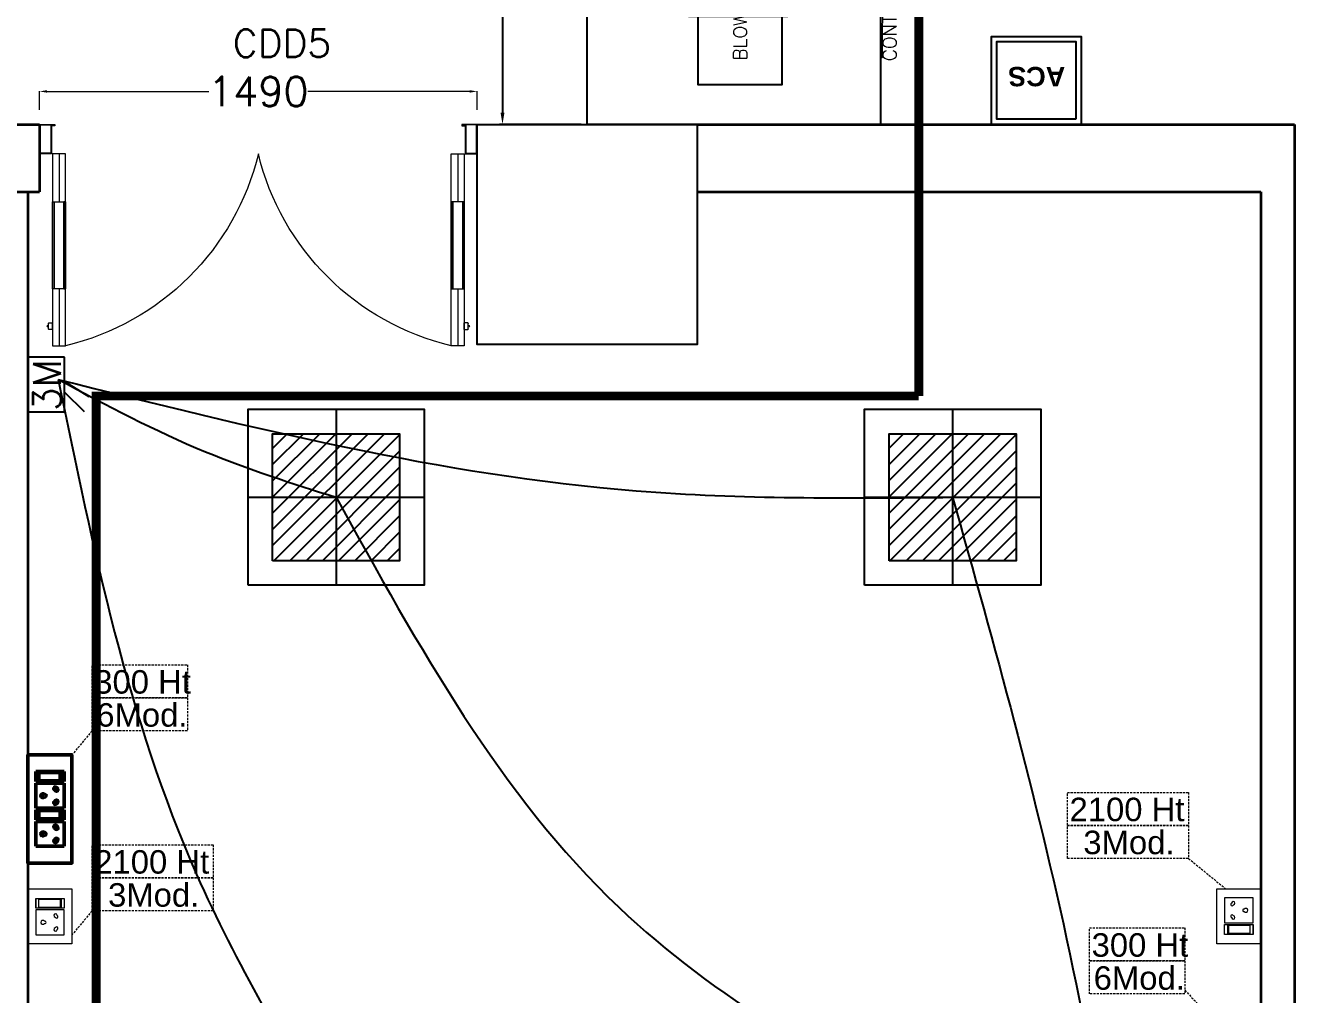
# Model space of a CAD drawing. Extents: x 3550807 to 4078732, y -628171 to -515859.
# Drawn here: x 3718454 to 3722777, y -603927 to -600624 of the extents above; entities that cross this region are included whole.
import ezdxf

# ---------------------------------------------------------------- set-up
doc = ezdxf.new("R2010")
doc.units = 0
doc.header["$LTSCALE"] = 6
doc.header["$MEASUREMENT"] = 0
doc.linetypes.add('1', pattern=[0])
doc.linetypes.add('DASHED2', pattern=[0.375, 0.25, -0.125])
doc.layers.get('0').update_dxf_attribs({"linetype": 'CONTINUOUS'})
doc.layers.get('Defpoints').update_dxf_attribs({"linetype": 'CONTINUOUS'})
for name, color, linetype, lineweight in [('1200 Door', 144, 'CONTINUOUS', 5), ('Double Leaf Door', 4, 'CONTINUOUS', 18), ('ELE. 2N0S OF 6-16 UPS SOCKETS', 191, 'CONTINUOUS', 15), ('MEP_HVAC_VRF_COPPER_PIPE', 6, 'CONTINUOUS', 9), ('WALL', 10, 'CONTINUOUS', 35)]:
    doc.layers.add(name, color=color, linetype=linetype, lineweight=lineweight)
for name, color, linetype in [('AIR SHOWER', 7, 'CONTINUOUS'), ('COL', 5, 'CONTINUOUS'), ('DIM', 7, 'CONTINUOUS'), ('ELE-3M UPS P.SB', 3, 'CONTINUOUS'), ('LV-ACS', 30, 'CONTINUOUS'), ('TEXT', 5, 'CONTINUOUS')]:
    doc.layers.add(name, color=color, linetype=linetype)
doc.layers.add('CFT_LOOPING', color=7, linetype='1', lineweight=0, true_color=0xd6d600)
for name, color, linetype, true_color in [('ELE-42W EMERGENCY DOWN LIGHT', 7, 'CONTINUOUS', 0x608ec6), ('ELE-6A AC SOCKET', 7, 'CONTINUOUS', 0x00ceb6), ('ELE-LIGHTING WIRING', 7, 'CONTINUOUS', 0x63d7b6)]:
    doc.layers.add(name, color=color, linetype=linetype, true_color=true_color)
doc.styles.add('ROMANS', font='romans.shx')
doc.styles.get("Standard").update_dxf_attribs({"font": 'SIMPLEX'})
doc.dimstyles.new('AEPL1', dxfattribs={"dimtxt": 100, "dimasz": 25, "dimexe": 1.25, "dimexo": 50, "dimtad": 0, "dimdec": 0, "dimtxsty": 'ROMANS', "dimcen": 2.5, "dimclrd": 250, "dimclre": 250, "dimadec": 0, "dimazin": 0, "dimtfac": 1, "dimtdec": 0, "dimtmove": 0, "dimatfit": 3, "dimfxl": 0, "dimlwd": 0, "dimlwe": 0, "dimarcsym": 0})
doc.dimstyles.new('BIGDFD', dxfattribs={"dimtxt": 8, "dimasz": 4, "dimexe": 1, "dimexo": 2, "dimtad": 1, "dimlfac": 10, "dimtxsty": 'Standard', "dimcen": 2.5, "dimclrd": 5, "dimclre": 3, "dimclrt": 1, "dimadec": 0, "dimazin": 0, "dimtfac": 1, "dimtmove": 0, "dimatfit": 3, "dimfxl": 0, "dimarcsym": 0})
doc.dimstyles.new('BIGDFD$0', dxfattribs={"dimtxt": 8, "dimasz": 4, "dimexe": 1, "dimexo": 2, "dimtad": 1, "dimlfac": 10, "dimtxsty": 'Standard', "dimcen": 2.5, "dimclrd": 5, "dimclre": 3, "dimclrt": 1, "dimadec": 0, "dimazin": 0, "dimtfac": 1, "dimtmove": 0, "dimatfit": 3, "dimfxl": 0, "dimarcsym": 0})

# ---------------------------------------------------------------- blocks, each defined once
blk = doc.blocks.new('1500x2100x100 DD')
at = {"layer": 'Double Leaf Door'}
for points in [[(49.15273132640868, 263.9485919662984), (54.11371237458661, 263.9485919664148), (54.11371237458661, 560.4368862806587), (49.15273132640868, 560.4368862806587)], [(92.80936454818584, 560.4368862806587), (87.84838350024074, 560.4368862806587), (87.84838350024074, 263.9485919662984), (92.80936454841867, 263.9485919662984)], [(1407.190635451814, 560.4368862806587), (1412.151616499759, 560.4368862806587), (1412.151616499759, 263.9485919662984), (1407.190635451581, 263.9485919662984)], [(1450.847268673591, 263.9485919662984), (1445.886287625413, 263.9485919664148), (1445.886287625413, 560.4368862806587), (1450.847268673591, 560.4368862806587)]]:
    blk.add_hatch(color=6, dxfattribs=at).paths.add_polyline_path(points)
at = {"layer": 'Double Leaf Door', "color": 8}
for p, q in [((49.15273132640868, 100), (49.15273132640868, 754.2368404105073)), ((49.15273132640868, 754.2368404105073), (92.80936454841867, 754.2368404105073)), ((70.98104793787934, 560.4368862807751), (70.98104793787934, 754.2368404105073)), ((92.80936454841867, 754.2368404105073), (92.80936454841867, 100)), ((1450.847268673591, 754.2368404105073), (1407.190635451581, 754.2368404105073)), ((1407.190635451581, 754.2368404105073), (1407.190635451581, 100)), ((1429.018952062121, 560.4368862807751), (1429.018952062121, 754.2368404105073)), ((1450.847268673591, 100), (1450.847268673591, 754.2368404105073)), ((34.76186600141227, 696.7073032227345), (34.76186600141227, 678.7699381742859)), ((49.15273132640868, 698.6916956419591), (36.74625842063688, 698.6916956419591)), ((49.15273132640868, 698.6916956419591), (49.15273132640868, 676.7855457545957)), ((1450.847268673591, 698.6916956419591), (1463.253741579363, 698.6916956419591)), ((1450.847268673591, 698.6916956419591), (1450.847268673591, 676.7855457545957)), ((1465.238133998588, 696.7073032227345), (1465.238133998588, 678.7699381742859)), ((36.74625842063688, 676.7855457545957), (49.15273132640868, 676.7855457545957)), ((1463.253741579363, 676.7855457545957), (1450.847268673591, 676.7855457545957)), ((70.98104793787934, 100), (70.98104793787934, 263.9485919664148)), ((1429.018952062121, 100), (1429.018952062121, 263.9485919664148)), ((5, 100), (5, 0)), ((45.18394648842514, 100), (5, 100)), ((6.984392418991774, 98.01560758100823), (6.984392418991774, 1.98439241910819)), ((43.1995540689677, 98.01560758100823), (6.984392418991774, 98.01560758100823)), ((43.1995540689677, 2.976588628720492), (43.1995540689677, 98.01560758100823)), ((45.18394648842514, 4.960981047945097), (45.18394648842514, 100)), ((92.80936454841867, 100), (49.15273132640868, 100)), ((1407.190635451581, 100), (1450.847268673591, 100)), ((1454.816053511575, 4.960981047945097), (1454.816053511575, 100)), ((1454.816053511575, 100), (1495, 100)), ((1456.800445931032, 2.976588628720492), (1456.800445931032, 98.01560758100823)), ((1456.800445931032, 98.01560758100823), (1493.015607581008, 98.01560758100823)), ((1493.015607581008, 98.01560758100823), (1493.015607581008, 1.98439241910819)), ((1495, 100), (1495, 0)), ((5, 0), (45.18394648842514, 0)), ((6.984392418991774, 1.98439241910819), (45.18394648842514, 1.98439241910819)), ((55.10590858431533, 2.976588628720492), (43.1995540689677, 2.976588628720492)), ((57.0903010033071, 4.960981047945097), (45.18394648842514, 4.960981047945097)), ((45.18394648842514, 1.98439241910819), (55.10590858431533, 1.98439241910819)), ((45.18394648842514, 0), (57.0903010033071, 0)), ((55.10590858431533, 1.98439241910819), (55.10590858431533, 2.976588628720492)), ((57.0903010033071, 0), (57.0903010033071, 4.960981047945097)), ((1442.909698996693, 0), (1442.909698996693, 4.960981047945097)), ((1442.909698996693, 4.960981047945097), (1454.816053511575, 4.960981047945097)), ((1454.816053511575, 0), (1442.909698996693, 0)), ((1444.894091415685, 1.98439241910819), (1444.894091415685, 2.976588628720492)), ((1444.894091415685, 2.976588628720492), (1456.800445931032, 2.976588628720492)), ((1454.816053511575, 1.98439241910819), (1444.894091415685, 1.98439241910819)), ((1493.015607581008, 1.98439241910819), (1454.816053511575, 1.98439241910819)), ((1495, 0), (1454.816053511575, 0))]:
    blk.add_line(p, q, dxfattribs=at)
at = {"layer": 'Double Leaf Door', "color": 6}
for p, q in [((92.80936454841867, 560.4368862807751), (49.15273132640868, 560.4368862807751)), ((49.15273132640868, 560.4368862807751), (49.15273132640868, 263.9485919664148)), ((54.11371237458661, 263.9485919664148), (54.11371237458661, 560.4368862807751)), ((87.84838350024074, 263.9485919664148), (87.84838350024074, 560.4368862807751)), ((92.80936454841867, 263.9485919664148), (92.80936454841867, 560.4368862807751)), ((1407.190635451581, 263.9485919664148), (1407.190635451581, 560.4368862807751)), ((1407.190635451581, 560.4368862807751), (1450.847268673591, 560.4368862807751)), ((1412.151616499759, 263.9485919664148), (1412.151616499759, 560.4368862807751)), ((1445.886287625413, 263.9485919664148), (1445.886287625413, 560.4368862807751)), ((1450.847268673591, 560.4368862807751), (1450.847268673591, 263.9485919664148)), ((49.15273132640868, 263.9485919664148), (92.80936454841867, 263.9485919664148)), ((1450.847268673591, 263.9485919664148), (1407.190635451581, 263.9485919664148))]:
    blk.add_line(p, q, dxfattribs=at)
at = {"layer": 'Double Leaf Door', "color": 6, "ltscale": 100}
for p, q in [((87.8483835007064, 560.4368862807751), (87.8483835007064, 263.9485919664148)), ((1412.151616499294, 560.4368862807751), (1412.151616499294, 263.9485919664148))]:
    blk.add_line(p, q, dxfattribs=at)
at = {"layer": 'Double Leaf Door', "color": 6}
for points in [[(49.15273132640868, 560.4368862807751), (49.15273132640868, 263.9485919662984), (54.11371237458661, 263.9485919664148), (54.11371237458661, 560.4368862806587), (49.15273132640868, 560.4368862806587)], [(92.80936454841867, 560.4368862807751), (92.80936454841867, 263.9485919662984), (87.84838350024074, 263.9485919664148), (87.84838350024074, 560.4368862806587), (92.80936454841867, 560.4368862806587)], [(1407.190635451581, 560.4368862807751), (1407.190635451581, 263.9485919662984), (1412.151616499759, 263.9485919664148), (1412.151616499759, 560.4368862806587), (1407.190635451581, 560.4368862806587)], [(1450.847268673591, 560.4368862807751), (1450.847268673591, 263.9485919662984), (1445.886287625413, 263.9485919664148), (1445.886287625413, 560.4368862806587), (1450.847268673591, 560.4368862806587)]]:
    blk.add_lwpolyline(points, dxfattribs=at)
at = {"layer": 'Double Leaf Door', "ltscale": 5000}
for points in [[(49.15273132640868, 560.4368862807751), (49.15273132640868, 263.9485919662984), (54.11371237458661, 263.9485919662984), (54.11371237458661, 560.4368862806587), (49.15273132640868, 560.4368862807751)], [(1450.847268673591, 560.4368862807751), (1450.847268673591, 263.9485919662984), (1445.886287625413, 263.9485919662984), (1445.886287625413, 560.4368862806587), (1450.847268673591, 560.4368862807751)]]:
    blk.add_lwpolyline(points, dxfattribs=at)
at = {"layer": 'Double Leaf Door', "color": 8}
for centre, radius, start, end in [((-111.2643443810902, -107.9555384853458), 886.014546677037, 13.57446664189405, 76.68363335064359), ((1611.264344383436, -107.9555384900955), 886.0145466796615, 103.3163666631401, 166.4255333588666), ((36.74625842063688, 696.7073032227345), 1.984392419175043, 90, 180), ((1463.253741579363, 696.7073032227345), 1.984392419175043, 0, 90), ((34.76186600141227, 687.738620698452), 3.721395053961498, 90, 270), ((36.74625842063688, 678.7699381742859), 1.984392419175043, 180, 270), ((1463.253741579363, 678.7699381742859), 1.984392419175043, 270, 0), ((1465.238133998588, 687.738620698452), 3.721395053961498, 270, 90)]:
    blk.add_arc(centre, radius, start, end, dxfattribs=at)
blk = doc.blocks.new('*D24')
at = {"layer": 'AIR SHOWER', "color": 3, "lineweight": -2, "transparency": 16777216}
for p, q in [((72.76493526362174, 197.7350647363946), (72.76493526362174, 215.6480081758327)), ((162.7649352636508, 197.7350647363946), (162.7649352636508, 215.6480081758327))]:
    blk.add_line(p, q, dxfattribs=at)
at = {"layer": 'AIR SHOWER', "color": 5, "lineweight": -2, "transparency": 16777216}
blk.add_line((76.76493526362175, 214.6480081758327), (158.7649352636508, 214.6480081758327), dxfattribs=at)
at = {"layer": 'AIR SHOWER', "color": 5, "linetype": 'ByBlock', "transparency": 16777216}
for points in [[(76.76493526362175, 215.3146748424994), (76.76493526362175, 213.9813415091661), (72.76493526362175, 214.6480081758327)], [(158.7649352636508, 213.9813415091661), (158.7649352636508, 215.3146748424994), (162.7649352636508, 214.6480081758327)]]:
    blk.add_solid(points, dxfattribs=at)
at = {"layer": 'Defpoints', "color": 0, "linetype": 'ByBlock', "transparency": 16777216}
for p in [(162.7649352636508, 214.6480081758327), (72.76493526362174, 195.7350647363946), (162.7649352636508, 195.7350647363946)]:
    blk.add_point(p, dxfattribs=at)
at = {"layer": 'AIR SHOWER', "color": 1, "linetype": 'ByBlock', "transparency": 16777216, "insert": (130.4357424229238, 219.2730081758327), "char_height": 8, "attachment_point": 5}
blk.add_mtext('W1:900', dxfattribs=at)
blk = doc.blocks.new('*D25')
at = {"layer": 'AIR SHOWER', "color": 3, "lineweight": -2, "transparency": 16777216}
for p, q in [((1.455191522836685e-11, 202.2350647363783), (1.455191522836685e-11, 230.0710486715634)), ((169.9999999999709, 202.2350647363819), (169.9999999999709, 230.0710486715634))]:
    blk.add_line(p, q, dxfattribs=at)
at = {"layer": 'AIR SHOWER', "color": 5, "lineweight": -2, "transparency": 16777216}
blk.add_line((165.9999999999709, 229.0710486715634), (4.000000000014552, 229.0710486715634), dxfattribs=at)
at = {"layer": 'AIR SHOWER', "color": 5, "linetype": 'ByBlock', "transparency": 16777216}
for points in [[(4.000000000014552, 229.7377153382301), (4.000000000014552, 228.4043820048968), (1.455191522836685e-11, 229.0710486715634)], [(165.9999999999709, 228.4043820048967), (165.9999999999709, 229.7377153382301), (169.9999999999709, 229.0710486715634)]]:
    blk.add_solid(points, dxfattribs=at)
at = {"layer": 'Defpoints', "color": 0, "linetype": 'ByBlock', "transparency": 16777216}
for p in [(1.45554466179095e-11, 229.0710486715634), (1.455191522836685e-11, 200.2350647363783), (169.9999999999709, 200.2350647363819)]:
    blk.add_point(p, dxfattribs=at)
at = {"layer": 'AIR SHOWER', "color": 1, "linetype": 'ByBlock', "transparency": 16777216, "insert": (115.3407856541307, 233.6960486715634), "char_height": 8, "attachment_point": 5}
blk.add_mtext('W:1700', dxfattribs=at)
blk = doc.blocks.new('nolllw new')
for p, q in [((-138.5819651838646, 13.92601181431018), (-138.0732114743821, 15.27816452761181)), ((-124.1844939962543, 15.92601181430928), (-137.1372689192465, 15.92601181430928)), ((-123.3003990559593, 15.39331913989372), (-107.0274616794993, -15.39331913989417)), ((-112.5819651838646, 13.92601181431064), (-2.581965183864667, 13.92601181431064)), ((8.136468688230023, 15.39331913989372), (-8.136468688230023, -15.39331913989417)), ((9.020563628524997, 15.92601181430928), (21.97333855151715, 15.92601181430928)), ((23.41803481613533, 13.92601181431018), (22.66552556998613, 15.92601181431018)), ((23.41803481613533, 13.92601181431018), (22.90928110665277, 15.27816452761181)), ((-100.2821270517042, -15.92601181431109), (-106.1433667392045, -15.92601181430973)), ((-14.88180331602507, -15.92601181431109), (-9.020563628524767, -15.92601181430973))]:
    blk.add_line(p, q)
at = {"color": 19}
for p, q in [((-124.1844939962543, 15.92601181430928), (-57.58196518386466, 15.92601181430928)), ((9.020563628524997, 15.92601181430928), (-57.58196518386466, 15.92601181430928)), ((-100.1161584754004, -34.07398818569027), (-15.04777189232891, -34.07398818569027))]:
    blk.add_line(p, q, dxfattribs=at)
at = {"color": 1}
for p, q in [((-74.58196518386467, 14.63249258181668), (-74.58196518386467, 10.65868422072663)), ((-40.58196518386465, 14.63249258181668), (-40.58196518386465, 10.65868422072663)), ((-100.0161584754003, -26.75894546359041), (-100.0161584754003, -34.07398818569027)), ((-15.14777189232904, -26.75894546359041), (-15.14777189232904, -34.07398818569027))]:
    blk.add_line(p, q, dxfattribs=at)
at = {"color": 3}
for p, q in [((-112.8891337326654, -4.51766124705955), (-112.8891337326654, -13.07398818569118)), ((-109.5711734233296, -16.07398818569118), (-109.8891337326658, -16.07398818569118)), ((-108.6627593743524, -16.65591652243165), (-100.7804965171508, -33.78302401732026)), ((-100.326289492662, -34.07398818569027), (-100.1161584754004, -34.07398818569027)), ((-14.83764087506733, -34.07398818569027), (-15.04777189232891, -34.07398818569027)), ((-6.501170993376945, -16.65591652243165), (-14.38343385057851, -33.78302401732026)), ((-5.592756944399752, -16.07398818569118), (-5.274796635063466, -16.07398818569118)), ((-2.274796635063921, -4.51766124705955), (-2.274796635063921, -13.07398818569118))]:
    blk.add_line(p, q, dxfattribs=at)
for centre, radius, start, end in [((-137.1372689192465, 14.92601181430973), 1, 90, 159.3809586691181), ((-124.1844939962543, 14.92601181430927), 1, 27.85965069524013, 90), ((9.020563628524997, 14.92601181430927), 1, 90, 152.1403493047598), ((21.97333855151715, 14.92601181430973), 1, 20.61904133088193, 90), ((-106.1433667392043, -14.92601181430973), 1, 207.8596506952401, 269.999999999987), ((-100.282127051704, -14.92601181431064), 1, 269.999999999987, 343.3261104087708), ((-60.77550338325432, -26.75894546359041), 40.24065509214596, 161.5212409373726, 163.3261104087458), ((-54.38842698447501, -26.75894546359041), 40.24065509214596, 16.67388959125414, 18.47875906262737), ((-14.8818033160253, -14.92601181431064), 1, 196.6738895912292, 270.000000000026), ((-9.020563628524997, -14.92601181430973), 1, 270, 332.1403493047599)]:
    blk.add_arc(centre, radius, start, end)
at = {"color": 1}
for centre, radius, start, end in [((-60.77550338325432, -26.75894546359041), 39.24065509214596, 111.5891103217297, 180), ((-75.58196518386465, 10.65868422072617), 1, 291.5891103217297, 2.60551e-11), ((-74.1956496160683, 14.54704327832905), 0.3956530062926751, 106.698394162139, 167.5275403656251), ((-40.96828075166103, 14.54704327832905), 0.3956530062926751, 12.47245963437489, 73.30160583784848), ((-39.58196518386467, 10.65868422072617), 1, 179.9999999999739, 248.4108896782705), ((-54.38842698447501, -26.75894546359041), 39.24065509214596, 0, 68.41088967827032)]:
    blk.add_arc(centre, radius, start, end, dxfattribs=at)
at = {"color": 3}
for centre, radius, start, end in [((-109.8891337326654, -13.07398818569118), 3, 180, 269.999999999987), ((-109.5711734233296, -17.07398818569117), 1, 24.71290326275917, 90), ((-100.326289492662, -33.57398818569027), 0.5, 204.7129032627592, 270), ((-14.83764087506733, -33.57398818569027), 0.5, 270, 335.2870967372353), ((-5.592756944399752, -17.07398818569117), 1, 90, 155.2870967372354), ((-5.274796635063921, -13.07398818569118), 3, 270, 0)]:
    blk.add_arc(centre, radius, start, end, dxfattribs=at)
blk = doc.blocks.new('*D26')
at = {"layer": 'AIR SHOWER', "color": 3, "lineweight": -2, "transparency": 16777216}
for p, q in [((171.9999999999563, 200.2350647363783), (208.0182791025218, 200.2350647363783)), ((171.9999999999854, 100.2350647363637), (208.0182791025218, 100.2350647363637))]:
    blk.add_line(p, q, dxfattribs=at)
at = {"layer": 'AIR SHOWER', "color": 5, "lineweight": -2, "transparency": 16777216}
blk.add_line((207.0182791025218, 104.2350647363637), (207.0182791025218, 196.2350647363783), dxfattribs=at)
at = {"layer": 'AIR SHOWER', "color": 5, "linetype": 'ByBlock', "transparency": 16777216}
for points in [[(207.6849457691884, 196.2350647363783), (206.3516124358551, 196.2350647363783), (207.0182791025218, 200.2350647363783)], [(206.3516124358551, 104.2350647363637), (207.6849457691884, 104.2350647363637), (207.0182791025218, 100.2350647363637)]]:
    blk.add_solid(points, dxfattribs=at)
at = {"layer": 'Defpoints', "color": 0, "linetype": 'ByBlock', "transparency": 16777216}
for p in [(169.9999999999563, 200.2350647363783), (207.0182791025218, 200.2350647363783), (169.9999999999854, 100.2350647363637)]:
    blk.add_point(p, dxfattribs=at)
at = {"layer": 'AIR SHOWER', "color": 1, "linetype": 'ByBlock', "transparency": 16777216, "insert": (202.3932791025218, 155.2726142264492), "char_height": 8, "attachment_point": 5, "rotation": 90}
blk.add_mtext('D:1000', dxfattribs=at)
blk = doc.blocks.new('*D27')
at = {"layer": 'AIR SHOWER', "color": 3, "lineweight": -2, "transparency": 16777216}
for p, q in [((165.9999999999854, 195.7350647363926), (188.8331010178822, 195.7350647363926)), ((165.9999999999854, 104.7350647361345), (188.8331010178822, 104.7350647361345))]:
    blk.add_line(p, q, dxfattribs=at)
at = {"layer": 'AIR SHOWER', "color": 5, "lineweight": -2, "transparency": 16777216}
blk.add_line((187.8331010178822, 191.7350647363926), (187.8331010178822, 108.7350647361345), dxfattribs=at)
at = {"layer": 'AIR SHOWER', "color": 5, "linetype": 'ByBlock', "transparency": 16777216}
for points in [[(188.4997676845489, 191.7350647363926), (187.1664343512155, 191.7350647363926), (187.8331010178822, 195.7350647363926)], [(187.1664343512155, 108.7350647361345), (188.4997676845489, 108.7350647361345), (187.8331010178822, 104.7350647361345)]]:
    blk.add_solid(points, dxfattribs=at)
at = {"layer": 'Defpoints', "color": 0, "linetype": 'ByBlock', "transparency": 16777216}
for p in [(163.9999999999854, 195.7350647363926), (163.9999999999854, 104.7350647361345), (187.8331010178822, 104.7350647361345)]:
    blk.add_point(p, dxfattribs=at)
at = {"layer": 'AIR SHOWER', "color": 1, "linetype": 'ByBlock', "transparency": 16777216, "insert": (183.2081010178822, 150.2350647362636), "char_height": 8, "attachment_point": 5, "rotation": 90}
blk.add_mtext('D1:910', dxfattribs=at)
blk = doc.blocks.new('54W EME')
at = {"layer": 'ELE-42W EMERGENCY DOWN LIGHT'}
h = blk.add_hatch(dxfattribs=at)
h.set_pattern_fill('ANSI31', color=8, scale=312.5000000033303, style=0)
h.set_pattern_definition([(45, (-3.352761268615723e-08, 3.387685865163803e-08), (-27.62135864039388, 27.62135864039388), [])])
h.paths.add_polyline_path([(-216.3701284029521, -216.370128335664), (-216.3701284029521, 216.3701284034178), (216.3701283358969, 216.3701284034178), (216.3701283358969, -216.370128335664)])
for p, q in [((-3.352761268615723e-08, 300.0000000370201), (-3.352761268615723e-08, -299.9999999692664)), ((-300.0000000367872, 3.387685865163803e-08), (299.999999969732, 3.387685865163803e-08))]:
    blk.add_line(p, q, dxfattribs=at)
for points in [[(-300.0000000367872, -299.9999999692664), (-300.0000000367872, 300.0000000370201), (299.999999969732, 300.0000000370201), (299.999999969732, -299.9999999692664)], [(-216.3701284029521, -216.370128335664), (-216.3701284029521, 216.3701284034178), (216.3701283358969, 216.3701284034178), (216.3701283358969, -216.370128335664)]]:
    blk.add_lwpolyline(points, close=True, dxfattribs=at)
blk = doc.blocks.new('3M UPS SB')
at = {"layer": 'ELE-3M UPS P.SB', "color": 3}
for p, q in [((-133.7655910551548, 160), (-69.26612788438797, 265.2194964364171)), ((-88.23655763268471, 160), (-3.38374388217926, 244.8528137430549)), ((-240, 160), (-240, 0)), ((0, 160), (-240, 160)), ((0, 160), (0, 0))]:
    blk.add_line(p, q, dxfattribs=at)
blk.add_text('3M', height=120, rotation=180, dxfattribs=at).set_placement((-6.021764248609543, 142.9791077449918))
blk = doc.blocks.new('6MODULE-UPS')
at = {"layer": 'ELE. 2N0S OF 6-16 UPS SOCKETS', "color": 223, "lineweight": 50}
for p, q in [((-5.704992610775079, 91.87557897313167), (-5.704992610775079, 19.69455388761514)), ((-5.704992610775079, 91.87557897313167), (-5.704992610775079, 19.69455388761514)), ((19.44194516093698, 91.87557897313167), (-5.704992610775079, 91.87557897313167)), ((-5.704992610775079, 91.87557897313167), (19.44194516093698, 91.87557897313167)), ((-3.609414463126527, 84.01716091947607), (-3.609414463126527, 27.55297194127075)), ((17.34636701335901, 84.01716091947607), (-3.609414463126527, 84.01716091947607)), ((17.34636701335901, 27.55297194127075), (17.34636701335901, 84.01716091947607)), ((19.44194516093698, 19.69455388761514), (19.44194516093698, 91.87557897313167)), ((23.63310145623409, 91.87557897313167), (86.86719344731458, 91.87557897313167)), ((23.63310145623409, 19.69455388761514), (23.63310145623409, 91.87557897313167)), ((86.86719344731458, 91.87557897313167), (86.86719344731458, 19.69455388761514)), ((91.05834974261168, 91.87557897313167), (91.05834974261168, 19.69455388761514)), ((91.05834974261168, 91.87557897313167), (91.05834974261168, 19.69455388761514)), ((116.2052875143237, 91.87557897313167), (91.05834974261168, 91.87557897313167)), ((91.05834974261168, 91.87557897313167), (116.2052875143237, 91.87557897313167)), ((93.15392789026023, 84.01716091947607), (93.15392789026023, 27.55297194127075)), ((114.1097093667458, 84.01716091947607), (93.15392789026023, 84.01716091947607)), ((114.1097093667458, 27.55297194127075), (114.1097093667458, 84.01716091947607)), ((116.2052875143237, 19.69455388761514), (116.2052875143237, 91.87557897313167)), ((120.3964438096208, 19.69455388761514), (120.3964438096208, 91.87557897313167)), ((120.3964438096208, 91.87557897313167), (183.6305358008073, 91.87557897313167)), ((183.6305358008073, 91.87557897313167), (183.6305358008073, 19.69455388761514)), ((-5.704992610775079, 19.69455388761514), (19.44194516093698, 19.69455388761514)), ((-3.609414463126527, 30.06766571844901), (17.34636701335901, 30.06766571844901)), ((-3.609414463126527, 27.55297194127075), (17.34636701335901, 27.55297194127075)), ((86.86719344731458, 19.69455388761514), (23.63310145623409, 19.69455388761514)), ((91.05834974261168, 19.69455388761514), (116.2052875143237, 19.69455388761514)), ((93.15392789026023, 30.06766571844901), (114.1097093667458, 30.06766571844901)), ((93.15392789026023, 27.55297194127075), (114.1097093667458, 27.55297194127075)), ((183.6305358008073, 19.69455388761514), (120.3964438096208, 19.69455388761514))]:
    blk.add_line(p, q, dxfattribs=at)
blk.add_lwpolyline([(-48.07445681007374, 0), (225.9999999999999, 0), (225.9999999999999, 111.570132860738), (-48.07445681007374, 111.570132860738)], close=True, dxfattribs=at)
for centre, radius, start, end in [((55.25014745180962, 73.60342887925914), 4.921557205418713, 307.1583653110259, 232.8416346889742), ((55.25014745180962, 68.68084959206003), 3.136489052635769, 161.4031195229886, 18.59688047701136), ((152.0134898051964, 73.60342887925914), 4.921557205418713, 307.1583653110257, 232.8416346889744), ((152.0134898051964, 68.68084959206003), 3.136489052635769, 161.4031195229886, 18.59688047701126), ((37.23000595312307, 41.69521460455314), 4.241204630450178, 5.268912887042561, 272.5100337051888), ((40.57308879435281, 38.77777576422159), 3.422047373335929, 202.6838099297566, 75.09513666306366), ((69.92720610912527, 38.77777576422159), 3.422047373335929, 104.9048633369364, 337.3161900702435), ((73.27028895053148, 41.69521460455314), 4.241204630450178, 267.4899662948114, 174.7310871129575), ((133.9933483065098, 41.69521460455314), 4.241204630450178, 5.268912887042561, 272.5100337051888), ((137.3364311477396, 38.77777576422159), 3.422047373335929, 202.6838099297566, 75.09513666306366), ((166.6905484626885, 38.77777576422159), 3.422047373335929, 104.9048633369359, 337.3161900702436), ((170.0336313039182, 41.69521460455314), 4.241204630450178, 267.4899662948116, 174.7310871129575)]:
    blk.add_arc(centre, radius, start, end, dxfattribs=at)
blk = doc.blocks.new('EQ2WE')
at = {"layer": 'ELE-6A AC SOCKET', "lineweight": 0}
for p, q in [((-98.74961535586044, 169.5296093540965), (-215.4297063327394, 169.5296093540965)), ((-215.4297063327394, 169.5296093540965), (-215.4297063327394, 36.34056040062569)), ((-98.74961535586044, 36.34056040062569), (-98.74961535586044, 169.5296093540965)), ((-91.01605767477304, 36.34056040062569), (-91.01605767477304, 169.5296093540965)), ((-91.01605767477304, 169.5296093540965), (-44.61471158778295, 169.5296093540965)), ((-44.61471158778295, 169.5296093540965), (-91.01605767477304, 169.5296093540965)), ((-87.14927883446217, 50.84098105295561), (-87.14927883446217, 155.0291887017665)), ((-87.14927883446217, 155.0291887017665), (-48.48149042809382, 155.0291887017665)), ((-48.48149042809382, 155.0291887017665), (-48.48149042809382, 50.84098105295561)), ((-44.61471158778295, 169.5296093540965), (-44.61471158778295, 36.34056040062569)), ((-44.61471158778295, 169.5296093540965), (-44.61471158778295, 36.34056040062569)), ((-215.4297063327394, 36.34056040062569), (-98.74961535586044, 36.34056040062569)), ((-44.61471158778295, 36.34056040062569), (-91.01605767477304, 36.34056040062569)), ((-48.48149042809382, 55.48111566121224), (-87.14927883446217, 55.48111566121224)), ((-48.48149042809382, 50.84098105295561), (-87.14927883446217, 50.84098105295561))]:
    blk.add_line(p, q, dxfattribs=at)
blk.add_lwpolyline([(0, 0), (-257.3377121933736, 0), (-257.3377121933736, 205.8701697547222), (0, 205.8701697547222)], close=True, dxfattribs=at)
for centre, radius, start, end in [((-157.0896608447656, 135.8136806810508), 9.081299729220849, 307.1583653148004, 232.8416346884283), ((-157.0896608447656, 126.7304949983954), 5.787476604568305, 161.4031195280473, 18.59688047086035), ((-190.3405810883269, 76.93636897683609), 7.825907300167327, 5.268912887902898, 272.5100337055451), ((-184.1718958457932, 71.55308571003843), 6.314391276533496, 202.6838099291593, 75.09513666362629), ((-130.0074258428067, 71.55308571003843), 6.314391276533496, 104.9048633363737, 337.3161900708406), ((-123.8387406007387, 76.93636897683609), 7.825907300167327, 267.4899662944549, 174.7310871120971)]:
    blk.add_arc(centre, radius, start, end, dxfattribs=at)
blk = doc.blocks.new('ACS')
at = {"layer": 'LV-ACS'}
for points in [[(-346.057143574491, 0), (346.057143574491, 0), (346.057143574491, -681.3954075763286), (-346.057143574491, -681.3954075763286)], [(-306.057143574491, -40), (306.057143574491, -40), (306.057143574491, -641.3954075763286), (-306.057143574491, -641.3954075763286)]]:
    blk.add_lwpolyline(points, close=True, dxfattribs=at)
at = {"layer": 'LV-ACS', "color": 0, "insert": (-224.1860076303692, -295.2279924384748), "char_height": 150, "width": 1536.55603789515, "attachment_point": 1}
blk.add_mtext('{\\fArial|b1|i0|c0|p34;ACS}', dxfattribs=at)
blk = doc.blocks.new('*D198')
at = {"layer": 'Defpoints', "color": 0, "linetype": 'ByBlock', "transparency": 16777216}
for p in [(3718502.396934963, -600848.9359006466), (3718502.396934963, -600961.3203238578), (3719992.396934963, -600961.3203238578)]:
    blk.add_point(p, dxfattribs=at)
at = {"layer": 'DIM', "color": 250, "linetype": 'ByBlock', "lineweight": 0, "transparency": 16777216}
for p, q in [((3718502.396934963, -600911.3203238578), (3718502.396934963, -600847.6859006466)), ((3718527.396934963, -600848.9359006466), (3719078.271934963, -600848.9359006466)), ((3719967.396934963, -600848.9359006466), (3719416.521934963, -600848.9359006466)), ((3719992.396934963, -600911.3203238578), (3719992.396934963, -600847.6859006466))]:
    blk.add_line(p, q, dxfattribs=at)
at = {"layer": 'DIM', "color": 250, "linetype": 'ByBlock', "transparency": 16777216}
for points in [[(3718527.396934963, -600844.76923398), (3718527.396934963, -600853.1025673132), (3718502.396934963, -600848.9359006466)], [(3719967.396934963, -600853.1025673132), (3719967.396934963, -600844.76923398), (3719992.396934963, -600848.9359006466)]]:
    blk.add_solid(points, dxfattribs=at)
at = {"layer": 'DIM', "color": 0, "linetype": 'ByBlock', "transparency": 16777216, "insert": (3719247.396934963, -600848.9359006466), "char_height": 100, "attachment_point": 5, "style": 'ROMANS'}
blk.add_mtext('1490', dxfattribs=at)
blk = doc.blocks.new('AIR SHOWER')
at = {"layer": 'AIR SHOWER'}
h = blk.add_hatch(dxfattribs=at)
h.set_pattern_fill('ANSI37', color=8, scale=0.24, angle=180, style=0)
h.set_pattern_definition([(45, (-36516.70436073492, 5170.615332544045), (-0.5388153672641491, 0.5388153672641492), []), (135, (-36516.70436073492, 5170.615332544045), (-0.5388153672641492, -0.5388153672641491), [])])
h.paths.add_polyline_path([(63.76493526363492, 110.1138083477113), (54.92352851296755, 110.1138083477113), (54.923528512953, 189.8012125241335), (63.76493526363492, 189.8012125241335)])
h = blk.add_hatch(dxfattribs=at)
h.set_pattern_fill('ANSI37', color=8, scale=0.24, angle=180, style=0)
h.set_pattern_definition([(45, (-52704.65640067386, 3586.622114857624), (-0.5388153672641491, 0.5388153672641492), []), (135, (-52704.65640067386, 3586.622114857624), (-0.5388153672641492, -0.5388153672641491), [])])
h.paths.add_polyline_path([(54.923528512953, 189.5271579607711), (63.76493526363492, 189.5271579607711), (63.76493526363492, 182.3028332142881), (54.923528512953, 182.3028332142881)])
at = {"layer": 'AIR SHOWER', "color": 8}
for p, q in [((159.4999999999709, 200.2350647366238), (159.4999999999916, 300.4701294727565)), ((163.9999999999709, 300.4701294727561), (159.4999999999918, 300.4701294727561)), ((163.9999999999709, 300.4701294727561), (163.9999999999709, 200.2350647363801)), ((171.0499999999736, 295.4201294727532), (163.9999999999707, 295.4201294727532)), ((171.0499999999736, 293.520129472759), (163.9999999999707, 293.520129472759)), ((159.4999999999845, 265.8020653524402), (160.0999999999847, 265.8020653524402)), ((160.0999999999781, 234.8020653524411), (160.0999999999847, 265.8020653524402)), ((160.0999999999844, 264.3020653524404), (163.399999999971, 264.3020653524404)), ((163.399999999971, 265.8020653524395), (163.399999999971, 234.8020653524395)), ((163.399999999971, 265.8020653524395), (163.9999999999711, 265.8020653524395)), ((159.4999999999779, 234.8020653524404), (160.0999999999779, 234.8020653524404)), ((160.0999999999781, 236.3020653524404), (163.399999999971, 236.3020653524404)), ((163.3999999999708, 234.8020653524397), (163.9999999999677, 234.8020653524397)), ((0, 100.2350647363783), (0, 200.2350647363783)), ((0, 200.2350647363783), (170, 200.2350647363783)), ((63.76493526362174, 200.2350647363783), (63.76493526362174, 195.7350647363908)), ((63.76493526362151, 100.2350647363651), (63.76493526363492, 200.2350647363787)), ((163.9999999999854, 200.2350647364055), (163.9999999999854, 195.7350647366256)), ((170, 100.2350647363783), (170, 200.2350647363783)), ((169.9999999999854, 100.2350647363637), (169.9999999999563, 200.2350647363783)), ((63.76493526362174, 195.7350647363908), (163.9999999999854, 195.7350647363926)), ((72.76493526362174, 195.7350647363946), (163.9999999999854, 195.7350647363946)), ((72.76493526362174, 195.735064736391), (72.76493526362174, 104.7350647363637)), ((162.7649352636508, 195.7350647363946), (162.7649352636508, 104.7350647363673)), ((162.7649352636217, 195.735064736391), (162.7649352636217, 104.7350647363637)), ((54.923528512953, 165.7555165554973), (36.84098580476575, 131.8308667253373)), ((54.923528512953, 131.8308667253373), (36.84098580476575, 165.7555165554973)), ((63.76493526362174, 104.7350647363655), (163.9999999999854, 104.7350647363673)), ((63.76493526362151, 104.7350647363653), (63.76493526362151, 100.2350647363655)), ((163.9999999999854, 100.2350647363546), (163.9999999999854, 104.7350647361345)), ((0, 100.2350647363655), (170, 100.2350647363637)), ((159.4999999999709, 100.2350647361327), (159.4999999999916, 0)), ((163.9999999999709, 4.547473508864641e-13), (163.9999999999709, 100.2350647363764)), ((159.4999999999779, 65.6680641203161), (160.0999999999779, 65.6680641203161)), ((160.0999999999781, 65.66806412031542), (160.0999999999847, 34.66806412031633)), ((163.399999999971, 34.66806412031701), (163.399999999971, 65.66806412031701)), ((163.3999999999708, 65.66806412031679), (163.9999999999677, 65.66806412031679)), ((160.0999999999781, 64.1680641203161), (163.399999999971, 64.1680641203161)), ((159.4999999999845, 34.66806412031633), (160.0999999999847, 34.66806412031633)), ((160.0999999999844, 36.1680641203161), (163.399999999971, 36.1680641203161)), ((163.399999999971, 34.66806412031701), (163.9999999999711, 34.66806412031701)), ((171.0499999999736, 6.949999999997544), (163.9999999999707, 6.949999999997544)), ((171.0499999999736, 5.050000000003365), (163.9999999999707, 5.050000000003365)), ((163.9999999999709, 4.547473508864641e-13), (159.4999999999918, 4.547473508864641e-13))]:
    blk.add_line(p, q, dxfattribs=at)
for points in [[(86.42773622101231, 195.7350647363928), (72.76493526362174, 195.735064736391), (72.76493526362174, 191.2865474109258), (86.42773622101231, 191.2865474109294)], [(74.64323375057461, 195.3339941601701), (85.2425054434757, 195.3339941601701), (85.2425054434757, 195.7350647363912), (74.64323375057461, 195.7350647363912)], [(63.76493526363492, 190.0986683776378), (54.923528512953, 190.0986683776378), (54.923528512953, 110.1138083477113), (63.76493526363492, 110.1138083477113)], [(54.923528512953, 165.7555165554973), (36.84098580476575, 165.7555165554973), (36.84098580476575, 131.8308667253373), (54.923528512953, 131.8308667253373)], [(36.84098580476575, 162.4911642256802), (13.60374127041291, 162.4911642256802), (13.60374127041291, 133.8537135188235), (36.84098580476575, 133.8537135188235)], [(86.42773622101231, 104.7350647363619), (72.76493526362174, 104.7350647363637), (72.76493526362174, 109.1835820618289), (86.42773622101231, 109.1835820618253)], [(74.64323375057734, 105.1361353125835), (85.24250544347842, 105.1361353125835), (85.24250544347842, 104.7350647363633), (74.64323375057734, 104.7350647363633)], [(22.78457590478729, 100.2350647363655), (32.78998648275683, 100.2350647363655), (32.78998648275683, 100.2350647363655), (22.78457590478729, 100.2350647363655)], [(22.78457590478729, 100.2350647363655), (34.22277671206939, 100.2350647363655), (34.22277671206939, 99.88206328219621), (22.78457590478729, 99.88206328219621)], [(38.34586561132892, 100.2350647363651), (39.89957626445562, 100.2350647363651), (39.89957626445562, 99.88230149779565), (38.34586561132892, 99.88230149779565)]]:
    blk.add_lwpolyline(points, close=True, dxfattribs=at)
at = {"layer": 'AIR SHOWER', "color": 8, "lineweight": 0}
for centre, start, end in [((163.9999999999854, 200.2350647364055), 90.00000000000831, 180.0000000000156), ((163.9999999999854, 100.235064736351), 179.9999999999739, 269.9999999999917)]:
    blk.add_arc(centre, 100.2350647363505, start, end, dxfattribs=at)
at = {"layer": 'AIR SHOWER', "color": 8}
for centre, end in [((171.0499999999736, 294.4701294727561), 90), ((171.0499999999736, 6.000000000000455), 90.00000000000001)]:
    blk.add_arc(centre, 0.9500000000000056, 270, end, dxfattribs=at)
at = {"layer": 'AIR SHOWER', "color": 8, "xscale": -0.1, "yscale": 0.1, "zscale": 0.1}
for p, rotation in [((164.3038632781308, 177.8503711781166), 89.99999999999997), ((71.37233408219072, 172.6197582946384), 269.9999999999856), ((164.3038632781308, 127.8503711781166), 89.99999999999997), ((71.37233408219072, 122.6197582946384), 269.9999999999856)]:
    blk.add_blockref('nolllw new', p, dxfattribs=dict(at, rotation=rotation))
at = {"layer": 'AIR SHOWER', "color": 8}
for s, height, p in [('EXIT', 9.1493197488, (105.2922013890657, 244.8427543088756)), ('AIR SHOWER', 9.1493197488, (82.74857382530172, 148.4503647908459)), ('BLOWER', 4.5746598744, (21.80294864516077, 145.8279453680721)), ('CONTROLS', 4.5746598744, (21.55894474180241, 94.87553910974407)), ('ENTRY', 9.1493197488, (107.2004985697276, 68.4016854854599))]:
    blk.add_text(s, height=height, dxfattribs=at).set_placement(p)
for base, p1, p2, angle, text, dimstyle, picture, middle in [((1.455191522836685e-11, 229.0710486715634), (169.9999999999709, 200.2350647363819), (1.455191522836685e-11, 200.2350647363783), 180, 'W:1700', 'BIGDFD', '*D25', (115.3407856541307, 229.0710486715634)), ((162.7649352636508, 214.6480081758327), (72.76493526362174, 195.7350647363946), (162.7649352636508, 195.7350647363946), 180, 'W1:900', 'BIGDFD', '*D24', (130.4357424229238, 214.6480081758327)), ((207.0182791025218, 200.2350647363783), (169.9999999999854, 100.2350647363637), (169.9999999999563, 200.2350647363783), 90, 'D:<>', 'BIGDFD$0', '*D26', (207.0182791025218, 155.2726142264492))]:
    dim = blk.add_linear_dim(base=base, p1=p1, p2=p2, angle=angle, text=text, dimstyle=dimstyle, dxfattribs=at)
    dim.commit()
    dim.dimension.update_dxf_attribs({"geometry": picture, "text_midpoint": middle, "dimtype": 160})
dim = blk.add_linear_dim(base=(187.8331010178822, 104.7350647361345), p1=(163.9999999999854, 195.7350647363926), p2=(163.9999999999854, 104.7350647361345), angle=90, text='D1:<>', dimstyle='BIGDFD$0', dxfattribs=at)
dim.commit()
dim.dimension.update_dxf_attribs({"geometry": '*D27', "text_midpoint": (183.2081010178822, 150.2350647362636)})

msp = doc.modelspace()

# ---------------------------------------------------------------- linework, layer by layer
at = {"layer": 'CFT_LOOPING', "color": 7, "linetype": 'DASHED2', "ltscale": 5}
for p, q in [((3718680.995068849, -603028.214584719), (3718612.39693519, -603110.1703416586)), ((3722415.821669835, -603462.8688678319), (3722542.558078396, -603566.6749865279)), ((3718680.995068849, -603641.6844469794), (3718612.39693519, -603723.640203919)), ((3722403.22230027, -603912.1357762892), (3722512.39693519, -604025.3420629881))]:
    msp.add_line(p, q, dxfattribs=at)
for points in [[(3718680.995068849, -602803.214584719), (3719005.815087884, -602803.214584719), (3719005.815087884, -602915.714584719), (3718680.995068849, -602915.714584719)], [(3718680.995068849, -602915.714584719), (3719005.815087884, -602915.714584719), (3719005.815087884, -603028.214584719), (3718680.995068849, -603028.214584719)], [(3722003.225681826, -603237.8688678319), (3722415.821669835, -603237.8688678319), (3722415.821669835, -603350.3688678319), (3722003.225681826, -603350.3688678319)], [(3722003.225681826, -603350.3688678319), (3722415.821669835, -603350.3688678319), (3722415.821669835, -603462.8688678319), (3722003.225681826, -603462.8688678319)], [(3718680.995068849, -603416.6844469794), (3719093.591056858, -603416.6844469794), (3719093.591056858, -603529.1844469794), (3718680.995068849, -603529.1844469794)], [(3718680.995068849, -603529.1844469794), (3719093.591056858, -603529.1844469794), (3719093.591056858, -603641.6844469794), (3718680.995068849, -603641.6844469794)], [(3722078.402281235, -603699.8658940746), (3722403.22230027, -603699.8658940746), (3722403.22230027, -603812.3658940746), (3722078.402281235, -603812.3658940746)], [(3722078.402281235, -603812.3658940746), (3722403.22230027, -603812.3658940746), (3722403.22230027, -603924.8658940746), (3722078.402281235, -603924.8658940746)]]:
    msp.add_lwpolyline(points, close=True, dxfattribs=at)
at = {"layer": 'COL', "color": 8}
msp.add_lwpolyline([(3719992.39693519, -600961.3203238578), (3720742.39693519, -600961.3203238578), (3720742.39693519, -601711.3203238578), (3719992.39693519, -601711.3203238578)], close=True, dxfattribs=at)
at = {"layer": 'ELE-LIGHTING WIRING', "color": 254, "linetype": 'ByBlock', "true_color": 0xdebad0}
for points in [[(3718566.003001678, -601830.5426138546), (3719067.017694738, -602076.9128803395), (3719512.396935157, -602232.120323824)], [(3718566.003001678, -601830.5426138546), (3720534.469960079, -602210.0182498446), (3721612.396935157, -602232.120323824)], [(3718566.003001678, -601830.5426138546), (3719037.110491029, -603518.1551630655), (3719512.396935157, -604393.720323824)], [(3719512.396935191, -602232.1203238579), (3720475.33295485, -603629.5441552319), (3721612.396935157, -604393.720323824)], [(3721612.396935191, -602232.1203238579), (3722251.517221611, -605562.6965783453), (3722001.349313825, -607195.2356054352), (3719512.396935191, -606555.3203238578)]]:
    msp.add_spline(points, degree=3, dxfattribs=at)
at = {"layer": 'MEP_HVAC_VRF_COPPER_PIPE', "color": 6, "linetype": 'ByBlock', "const_width": 30}
for points in [[(3721497.236739083, -595846.9350740658), (3721497.236739083, -601886.9080500635)], [(3718694.818271915, -605161.5195585354), (3718694.818271915, -601886.9080500635), (3721497.236739083, -601886.9080500635)]]:
    msp.add_lwpolyline(points, dxfattribs=at)
at = {"layer": 'WALL', "color": 8, "linetype": 'ByBlock'}
for p, q in [((3717637.39693519, -600961.3203238578), (3718502.396934963, -600961.3203238578)), ((3718502.396934963, -600961.3203238578), (3718502.396934963, -601191.3203238578)), ((3720742.39693519, -600961.3203238578), (3722777.39693519, -600961.3203238577)), ((3722777.39693519, -600961.3203238577), (3722777.39693519, -605666.3203238578)), ((3717637.39693519, -601191.3203238578), (3718502.396934963, -601191.3203238578)), ((3718462.39693519, -601191.3203238578), (3718462.39693519, -604858.320323858)), ((3720742.39693519, -601191.3203238578), (3722662.39693519, -601191.3203238578)), ((3722662.39693519, -601191.3203238578), (3722662.39693519, -607636.3203238578))]:
    msp.add_line(p, q, dxfattribs=at)

# ---------------------------------------------------------------- block references
at = {"layer": 'AIR SHOWER', "color": 8, "xscale": 10, "yscale": 10, "zscale": 10, "rotation": 90}
msp.add_blockref('AIR SHOWER', (3722369.747582553, -600961.3203238578), dxfattribs=at)
at = {"layer": 'Double Leaf Door', "color": 8, "xscale": -1, "rotation": 180}
msp.add_blockref('1500x2100x100 DD', (3718497.396934963, -600961.3203238578), dxfattribs=at)
at = {"layer": 'ELE-3M UPS P.SB', "color": 6, "xscale": 0.7812500000005363, "yscale": 0.7812500000005363, "zscale": 0.7812500000005363, "rotation": 269.9999999999999}
msp.add_blockref('3M UPS SB', (3718462.39693519, -601942.4453634747), dxfattribs=at)
at = {"layer": 'ELE-42W EMERGENCY DOWN LIGHT', "linetype": 'ByBlock'}
for p in [(3719512.396935191, -602232.1203238579), (3721612.396935191, -602232.1203238579)]:
    msp.add_blockref('54W EME', p, dxfattribs=at)
at = {"layer": 'ELE-6A AC SOCKET', "color": 254, "linetype": 'ByBlock', "true_color": 0xdebad0, "xscale": 0.7286145446852714, "yscale": 0.7286145446852714, "zscale": 0.7286145446852714}
for p, rotation in [((3718612.39693519, -603566.6749865278), 90), ((3722512.39693519, -603754.174986528), 270)]:
    msp.add_blockref('EQ2WE', p, dxfattribs=dict(at, rotation=rotation))
at = {"layer": 'ELE. 2N0S OF 6-16 UPS SOCKETS', "xscale": -1.344445831101533, "yscale": 1.344445831101533, "zscale": 1.344445831101533, "rotation": 89.99999999999925}
msp.add_blockref('6MODULE-UPS', (3718612.39693519, -603174.8038446994), dxfattribs=at)
at = {"layer": 'LV-ACS', "color": 0, "xscale": 0.4402729995893681, "yscale": 0.4402729995893681, "zscale": 0.4402729995893681, "rotation": 180}
msp.add_blockref('ACS', (3721897.396935189, -600961.3203238576), dxfattribs=at)

# ---------------------------------------------------------------- texts
at = {"layer": '1200 Door', "color": 7, "linetype": 'ByBlock', "style": 'ROMANS'}
msp.add_text('CDD5', height=94.17849537652809, dxfattribs=at).set_placement((3719160.217316636, -600732.162395687, -35804.37662720756))
at = {"layer": 'TEXT', "color": 7, "char_height": 80, "attachment_point": 1}
for s, insert, width in [('\\A1;{\\fArial|b0|i0|c0|p34;300 Ht\\P}', (3718688.436908909, -602821.2927888936), 8957.987203209177), ('\\A1;{\\fArial|b0|i0|c0|p34;6Mod.\\P}', (3718695.455701076, -602933.7927888982), 352.574825963015), ('\\A1;{\\fArial|b0|i0|c0|p34;2100 Ht}', (3722010.667521887, -603255.9470720064), 8957.987203209177), ('\\A1;{\\fArial|b0|i0|c0|p34;3Mod.}', (3722057.768611941, -603368.4470720111), 352.574825963015), ('\\A1;{\\fArial|b0|i0|c0|p34;2100 Ht}', (3718688.436908909, -603434.762651154), 8957.987203209177), ('\\A1;{\\fArial|b0|i0|c0|p34;3Mod.}', (3718735.537998964, -603547.2626511586), 352.574825963015), ('\\A1;{\\fArial|b0|i0|c0|p34;300 Ht\\P}', (3722085.844121295, -603717.9440982491), 8957.987203209177), ('\\A1;{\\fArial|b0|i0|c0|p34;6Mod.\\P}', (3722092.862913462, -603830.4440982537), 352.574825963015)]:
    msp.add_mtext(s, dxfattribs=dict(at, insert=insert, width=width))

# ---------------------------------------------------------------- dimensions: what is measured, and where the dimension line sits
at = {"layer": 'DIM', "linetype": 'ByBlock'}
dim = msp.add_linear_dim(base=(3718502.396934963, -600848.9359006466), p1=(3719992.396934963, -600961.3203238578), p2=(3718502.396934963, -600961.3203238578), dimstyle='AEPL1', dxfattribs=at)
dim.commit()
dim.dimension.update_dxf_attribs({"geometry": '*D198', "text_midpoint": (3719247.396934963, -600848.9359006466)})

doc.saveas('drawing.dxf')
